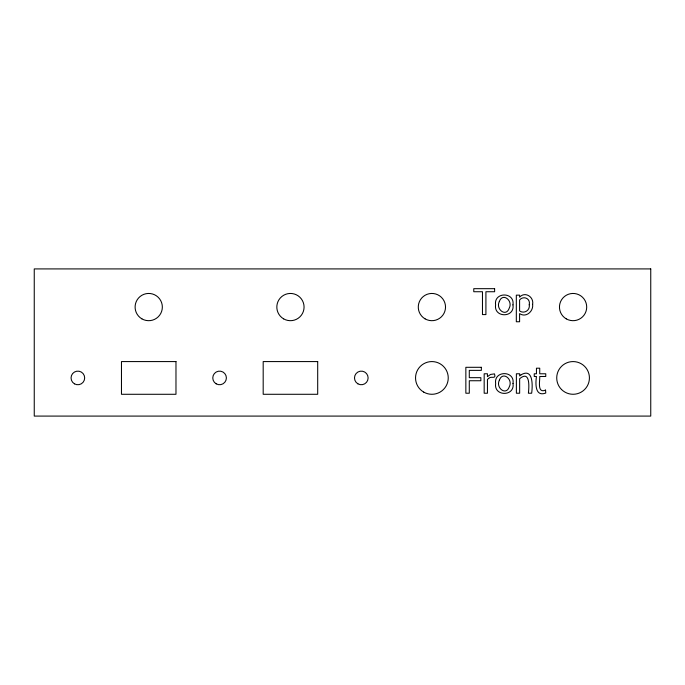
<?xml version="1.0" encoding="UTF-8"?>
<svg xmlns="http://www.w3.org/2000/svg" width="685" height="685" viewBox="0 0 685 685"><rect width="100%" height="100%" fill="white"/><g stroke="black" fill="none" stroke-linecap="round" stroke-linejoin="round"><path stroke-width="1.03" d="M532.63 304.354C533.615 311.307 526.029 318.071 519.598 313.61L519.598 321.753L516.319 321.753L516.319 295.149L519.598 295.149L519.598 297.179C524.967 291.091 534.077 296.896 532.63 304.354M512.962 304.876C515.009 318.046 493.585 318.02 495.597 304.876C493.585 291.716 515.009 291.69 512.962 304.876M513.014 383.506C515.06 396.683 493.637 396.658 495.649 383.506C493.637 370.345 515.06 370.32 513.014 383.506M499.314 301.58C495.332 309.055 506.095 317.652 509.238 308.13C513.27 300.612 502.473 292.11 499.314 301.58M499.365 380.218C495.383 387.684 506.147 396.281 509.297 386.768C513.322 379.25 502.525 370.748 499.365 380.218M529.257 304.722C530.301 310.279 524.205 314.184 519.598 310.947L519.598 299.936C523.511 295.338 530.721 298.532 529.257 304.722M488.653 378.428L487.446 379.421L487.446 393.224L484.175 393.224L484.175 373.779L487.446 373.779L487.446 376.673L490.571 374.43L494.484 373.882C496.505 379.824 491.051 375.577 488.653 378.428M521.097 374.789L519.65 375.937L519.65 373.779L516.379 373.779L516.379 393.224L519.65 393.224L519.65 378.702C530.361 369.754 529.085 387.265 528.383 393.224L531.654 393.224C532.587 386.588 533.624 367.477 521.097 374.789M545.56 390.108C536.946 393.789 540.045 380.62 539.729 376.493L545.757 376.493L545.757 373.779L539.729 373.779L539.729 368.196L536.458 368.196L536.458 373.779L534.249 373.779L534.249 376.493L536.458 376.493C535.49 383.155 534.771 397.189 545.757 393.044L545.56 390.108M650.75 268.914L34.25 268.914L34.25 416.086L650.75 416.086L650.75 268.914M494.621 288.676L473.772 288.676L473.772 291.733L482.471 291.733L482.471 314.586L485.913 314.586L485.913 291.733L494.621 291.733L494.621 288.676M175.976 361.577L121.468 361.577L121.468 394.286L175.976 394.286L175.976 361.577M317.694 361.577L263.186 361.577L263.186 394.286L317.694 394.286L317.694 361.577M481.358 367.306L465.851 367.306L465.851 393.224L469.293 393.224L469.293 380.74L480.853 380.74L480.853 377.675L469.293 377.675L469.293 370.371L481.358 370.371L481.358 367.306M74.451 383.831A6.816 6.816 0 0 0 84.675 377.932A6.816 6.816 0 0 0 74.451 372.032A6.816 6.816 0 0 0 74.451 383.831M357.895 383.831A6.816 6.816 0 0 0 368.119 377.932A6.816 6.816 0 0 0 357.895 372.032A6.816 6.816 0 0 0 357.895 383.831M216.177 383.831A6.816 6.816 0 0 0 226.392 377.932A6.816 6.816 0 0 0 216.177 372.032A6.816 6.816 0 0 0 216.177 383.831M425.085 318.867A13.631 13.631 0 0 0 445.524 307.068A13.631 13.631 0 0 0 425.085 295.269A13.631 13.631 0 0 0 425.085 318.867M141.906 318.867A13.631 13.631 0 0 0 162.345 307.068A13.631 13.631 0 0 0 141.906 295.269A13.631 13.631 0 0 0 141.906 318.867M283.633 318.867A13.631 13.631 0 0 0 304.072 307.068A13.631 13.631 0 0 0 283.633 295.269A13.631 13.631 0 0 0 283.633 318.867M423.715 392.094A16.354 16.354 0 0 0 448.247 377.932A16.354 16.354 0 0 0 423.715 363.769A16.354 16.354 0 0 0 423.715 392.094M566.264 318.867A13.631 13.631 0 0 0 586.702 307.068A13.631 13.631 0 0 0 566.264 295.269A13.631 13.631 0 0 0 566.264 318.867M561.512 389.491A16.354 16.354 0 0 0 588.869 382.161A16.354 16.354 0 0 0 568.841 362.134A16.354 16.354 0 0 0 561.512 389.491"/></g></svg>
